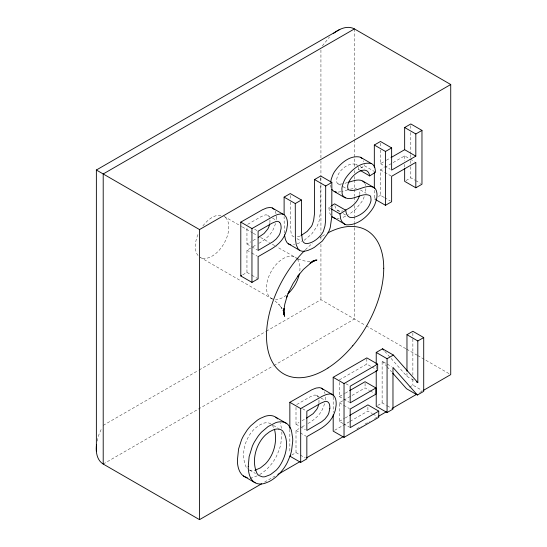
<?xml version="1.0" encoding="UTF-8"?>
<svg xmlns="http://www.w3.org/2000/svg" width="547" height="547" viewBox="0 0 547 547"><rect width="100%" height="100%" fill="white"/><g stroke="black" fill="none" stroke-linecap="round" stroke-linejoin="round"><path stroke-width="0.41" stroke-dasharray="2.73 2.05" d="M269.869 222.65L269.917 222.082A16.998 9.819 -60 0 0 269.951 220.509L269.862 219.347M276.16 219.6L276.235 218.745A24.622 14.215 -60 0 0 276.297 217.05M318.915 402.845L318.963 402.277A16.998 9.819 -60 0 0 318.997 400.705L318.86 399.187M325.212 399.795L325.287 398.941A24.622 14.215 -60 0 0 325.335 396.753M97.086 441.128L99 434.4L101.906 427.747M364.213 196.681L363.721 197.925A18.304 10.571 -60 0 1 361.861 201.611L355.557 209.48L348.644 214.656M322.34 45.948L329.492 36.991M304.153 240.297L311.735 233.993L316.877 226.561A18.249 10.537 -60 0 0 319.106 220.947L320.638 210.082L320.692 184.428M330.805 215.135A22.311 12.882 -60 0 1 329.52 212.332L328.815 207.511L330.997 206.13M358.169 167.341L358.545 169.474L364.446 165.741L364.377 164.613M322.245 236.14L325.123 234.396M258.881 243.326C265.37 239.641 271.476 234.465 274.17 227.299A19.159 11.063 -60 0 0 275.572 223.012M307.927 423.522C314.422 419.836 320.528 414.66 323.222 407.494A19.159 11.063 -60 0 0 324.624 403.207M247.695 224.338L261.206 216.585L265.179 214.937A9.682 5.593 -60 0 1 267.893 215.484L268.098 215.634A11.152 6.441 -60 0 1 268.481 215.99A11.029 6.366 -60 0 1 269.377 217.412M380.48 150.008L380.48 163.662L385.608 160.695M386.339 160.278L390.736 157.734M246.95 228.373L246.95 244.01L250.711 241.842M252.96 240.543L256.721 238.376M383.967 197.317L380.48 195.3L380.48 169.857L384.144 167.744M384.876 167.32L404.657 155.895L409.539 158.719M242.724 274.833L246.95 272.392L246.95 250.211L250.676 248.058M252.912 246.765L256.646 244.618M374.326 190.308L374.326 198.855L375.693 198.062M378.428 196.482L380.48 195.3M406.024 180.551L410.811 177.789L414.995 180.202M103.205 425.375L198.417 370.401M199.156 369.977L265.575 331.626M266.314 331.202L320.932 299.667L365.458 325.376M103.205 464.047L273.151 365.936M273.89 365.505L354.429 319.01L354.429 223.45M296.741 404.534L310.258 396.78L314.231 395.132A9.682 5.593 -60 0 1 316.945 395.679M339.352 379.933L366.825 364.076L371.16 366.579M339.352 382.428L339.352 396.568L344.501 393.601M345.232 393.177L348.911 391.05M296.002 407.371L296.002 424.205L299.004 422.475M302.012 420.739L305.766 418.571M342.969 423.446L339.352 421.361L339.352 402.77L343.031 400.643M343.762 400.219L365.075 387.912L369.416 390.421M291.77 455.029L296.002 452.588L296.002 430.407L298.983 428.684M301.965 426.961L305.691 424.814M339.352 421.361L344.473 418.4M345.212 417.976L348.87 415.864M334.668 430.263L349.437 421.737M350.176 421.306L367.905 411.077L372.24 413.58M377.703 405.416L382.127 402.865L386.462 405.368M409.361 387.139L412.869 385.115L422.27 390.537M264.529 482.112L274.874 476.136M356.89 428.786L361.328 426.222M365.02 424.096L369.451 421.532M374.627 418.544L377.58 416.841M419.699 392.527L422.653 390.818M345.615 216.27L341.554 217.904M257.234 475.822L254.164 477.011A29.743 17.176 -60 0 1 251.278 477.647M300.071 236.065L295.975 237.172M297.247 243.832L300.918 242.171A50.016 28.875 -60 0 0 301.705 241.747M347.618 182.507L344.22 183.484M347.707 189.891L341.909 191.484M350.34 189.146L356.412 188.134M342.798 183.819L339.584 184.223L337.547 183.436A7.275 4.198 -60 0 1 336.788 182.124C335.236 172.647 348.487 160.538 357.389 164.893M294.648 244.598L293.465 244.796M340.726 191.744L337.902 192.134M339.167 218.465L337.027 218.615M310.046 261.377L304.85 261.022L298.388 259.025M249.439 469.976L251.319 470.523A20.109 11.61 -60 0 0 254.082 470.495M297.691 258.765L298.977 259.36M297.677 258.71L276.748 246.806M337.916 183.751L342.552 186.411M343.031 186.684L348.152 189.624M334.901 205.651C335.236 208.482 337.328 211.368 340.46 211.128A21.641 12.492 -60 0 0 342.86 210.882M296.987 238.69L301.247 241.138M410.236 159.115L414.421 161.536M415.693 180.606L420.575 183.43M380.48 163.662L383.967 165.673M384.664 166.076L390.243 169.296M380.48 169.857L383.967 171.867M384.664 172.271L390.941 175.895M364.446 165.741L374.907 171.779M358.545 169.474L359.94 170.274M384.664 197.72L390.243 200.94M374.326 198.855L375.721 199.655M337.403 210.287L340.337 211.983M343.277 213.672L346.21 215.368M328.815 207.511L330.908 208.722M267.681 215.347L269.774 216.557M272.563 218.171L276.05 220.181M254.622 229.193L257.411 230.807M223.914 216.304L241.521 226.472M242.259 226.896L252.529 232.824M253.268 233.248L256.933 235.367M260.604 237.487L269.411 242.567M272.344 244.263L276.016 246.382M246.95 244.01L251.135 246.43M251.832 246.834L257.411 250.054M246.95 250.211L251.135 252.625M251.832 253.029L257.411 256.249M366.189 325.8L405.888 348.719M406.626 349.143L416.917 355.085M417.648 355.509L449.996 374.182M246.95 272.392L251.135 274.806M251.832 275.209L257.411 278.43M382.127 402.865L382.127 361.157L386.462 363.659M387.187 364.076L391.522 366.579M384.767 351.311L406.968 376.398L414.195 380.568M371.885 366.996L376.22 369.498M370.141 390.838L374.476 393.341M387.187 405.785L391.522 408.288M345.861 383.686L349.471 385.779M372.965 413.997L377.3 416.499M339.352 396.568L342.969 398.654M343.687 399.071L349.471 402.414M339.352 402.77L342.969 404.855M343.687 405.272L349.471 408.609M316.734 395.543L320.344 397.635M321.068 398.052L324.686 400.137M343.687 423.863L349.471 427.207M302.505 408.718L305.397 410.387M296.002 424.205L299.612 426.298M300.337 426.715L305.397 429.634M296.002 430.407L299.612 432.492M300.337 432.909L306.122 436.246M273.356 425.409L277.691 427.911M296.002 452.588L299.612 454.673M300.337 455.09L305.397 458.017M249.719 470.167L255.497 473.511M360.213 166.52L364.452 168.968M360.466 189.959L366.237 193.296M272.618 299.216L200.229 257.329A23.685 13.675 -60 0 0 223.285 244.707A23.685 13.675 -60 0 0 225.07 217.118M355.981 164.073L357.506 165.679M316.939 395.679L317.144 395.83A11.152 6.441 -60 0 1 317.704 396.39A10.94 6.318 -60 0 1 318.306 397.334M275.086 300.973L279.503 305.158L278.573 303.906L282.293 308.891L281.302 307.551L283.585 311.585L282.683 309.91M382.127 361.157L386.572 366.175M387.126 366.805L391.57 371.816M272.249 425.128L274.273 428.698M365.574 185.638L365.362 184.79A15.658 9.039 -60 0 0 364.753 183.286M331.003 187.498L330.62 185.091M281.5 428.315L280.604 424.342A35.446 20.465 -60 0 0 280.091 422.934M284.283 233.145L284.112 216.571M412.869 333L412.869 338.128M412.869 338.983L412.869 375.714M412.869 379.133L412.869 385.115M410.811 125.673L410.811 129.092M410.811 132.511L410.811 153.871M410.811 154.726L410.811 159.847M410.811 160.702L410.811 165.83M410.811 166.685L410.811 177.789M406.968 372.992L406.968 376.398M404.657 155.895L404.657 160.989M404.657 164.38L404.657 167.772M380.48 143.184L380.48 146.596M376.227 366.114L376.227 369.533M367.905 407.2L367.905 411.077M366.825 358.647L366.825 364.076M365.075 383.269L365.075 387.912M354.429 28.916L354.429 138.979M354.429 139.834L354.429 167.136M354.429 170.548L354.429 173.112M354.429 176.524L354.429 179.081M354.429 179.936L354.429 188.469M354.429 189.324L354.429 196.147M354.429 197.002L354.429 202.117M354.429 205.535L354.429 215.771M354.429 216.626L354.429 222.595M333.191 396.944L333.191 412.322M320.932 49.962L320.932 159.902M320.932 160.756L320.932 176.948M320.932 177.796L320.932 183.765M320.932 184.619L320.932 233.193M320.932 236.605L320.932 240.865M320.932 244.277L320.932 299.667M320.692 177.939L320.692 181.83M290.272 195.498L290.272 198.732M290.272 201.959L290.313 227.067L291.264 233.918A13.101 7.562 -60 0 0 291.701 234.902A11.945 6.899 -60 0 0 293.992 236.899M289.848 429.231L289.848 452.779M198.048 255.49A23.685 13.675 -60 0 1 198.048 234.328M202.903 225.918A23.685 13.675 -60 0 1 221.234 215.34M272.693 299.018A23.685 13.675 -60 0 1 271.408 271.073A23.685 13.675 -60 0 1 296.255 258.211M297.267 259.237A23.685 13.675 -60 0 1 299.804 271.278M286.3 295.168A23.685 13.675 -60 0 1 275.558 299.53M305.37 249.753A82.836 47.828 -60 0 1 312.556 243.224M319.947 237.651A82.836 47.828 -60 0 1 321.67 236.516M275.23 211.217A20.109 11.61 -60 0 1 276.023 213.856M276.262 216.086A20.109 11.61 -60 0 1 276.276 217.056M359.728 194.582A9.361 5.402 -60 0 0 359.892 193.282L359.591 190.472A8.253 4.766 -60 0 0 359.413 190.028M363.481 160.791A19.104 11.029 -60 0 1 363.803 161.645M365.84 188.599A19.056 11.002 -60 0 1 365.813 189.679A17.429 10.065 -60 0 1 365.314 193.077M324.426 391.755A20.109 11.61 -60 0 1 324.993 393.642M259.647 474.557A36.813 21.258 -60 0 0 260.399 474.105L261.151 473.634A32.601 18.824 -60 0 0 270.286 465.497L271.585 463.904A27.015 15.596 -60 0 0 276.55 456.082L279.025 450.236A35.398 20.437 -60 0 0 280.768 444.137L281.869 434.94A49.545 28.601 -60 0 0 281.842 431.945M270.902 423.946A20.314 11.726 -60 0 0 268.461 422.92A21.169 12.225 -60 0 0 262.498 423.583L258.895 425.422L255.066 428.349A21.518 12.424 -60 0 0 251.586 432.075C244.065 441.668 240.933 456.212 246.294 467.425A21.497 12.41 -60 0 0 247.723 468.936"/><path stroke-width="0.82" d="M248.249 466.482L249.124 456.731L252.352 446.147A28.8 16.629 -60 0 1 254.464 441.873L257.801 436.629A28.088 16.219 -60 0 1 261.589 432.068L268.119 426.523L275.914 422.585A30.379 17.538 -60 0 1 282.772 421.969L283.387 422.093A28.15 16.253 -60 0 1 288.078 424.677L290.013 427.275A35.446 20.465 -60 0 1 291.442 430.605L292.686 438.209A49.545 28.601 -60 0 1 292.713 441.203L291.613 450.4A35.398 20.437 -60 0 1 289.869 456.499L287.394 462.338A27.015 15.596 -60 0 1 282.43 470.167L281.124 471.746A32.499 18.762 -60 0 1 272.734 479.411L271.244 480.369A36.813 21.258 -60 0 1 268.871 481.695L265.008 483.274A29.743 17.176 -60 0 1 258.752 483.917A30.81 17.791 -60 0 1 257.5 483.678L256.899 483.507A28.663 16.547 -60 0 1 252.399 480.553L250.916 478.399M96.532 444.479C95.65 451.405 96.662 460.095 103.205 464.047L199.511 519.65L261.575 483.815M269.712 223.778L268.974 226.499A9.887 5.709 -60 0 1 267.75 229.104L264.071 233.487L258.225 237.507M318.757 403.973L318.026 406.694A9.887 5.709 -60 0 1 316.795 409.3L313.123 413.682L306.518 418.134M287.154 296.036L284.809 304.166L283.667 311.701L283.975 308.529L283.982 314.956L283.654 311.106L284.652 316.33L283.531 312.022M359.393 195.935C357.321 202.486 351.632 207.334 345.499 210.048M286.607 297.431L288.823 291.797M288.454 292.741L293.048 283.565L298.457 275.319M297.848 276.071L303.421 269.418L312.597 261.466L310.012 263.305L315.585 260.078L312.098 261.712L316.925 259.989L312.604 261.138M333.342 33.552C339.024 28.998 347.386 25.073 354.429 28.916L450.728 84.518L450.728 374.606L423.392 390.394M331.721 205.672L334.627 203.833L345.786 210.274C345.902 213.583 347.66 217.85 351.618 217.569A21.641 12.492 -60 0 0 354.018 217.323C361.54 215.176 368.575 209.405 370.736 201.693A9.361 5.402 -60 0 0 371.051 199.723L370.75 196.913A8.253 4.766 -60 0 0 370.1 195.723C361.745 191.101 350.49 203.956 343.003 195.874A14.762 8.52 -60 0 1 342.162 193.939L341.882 188.544A16.506 9.531 -60 0 1 342.538 185.269L343.755 181.823A16.034 9.258 -60 0 1 345.513 178.384C351.065 170.295 360.945 161.126 371.475 163.601A17.333 10.01 -60 0 1 373.327 165.064L373.827 165.72A19.104 11.029 -60 0 1 374.955 168.093L375.604 172.182L369.704 175.915L360.637 170.678M369.704 175.915C367.044 160.756 344.877 179.142 347.94 188.565A7.275 4.198 -60 0 0 348.706 189.884C356.856 192.811 365.663 183.368 373.963 187.539A15.432 8.909 -60 0 1 375.522 189.077A15.658 9.039 -60 0 1 376.521 191.231L376.883 193.002A19.056 11.002 -60 0 1 376.965 196.127A17.429 10.065 -60 0 1 376.473 199.518L374.873 204.366A18.304 10.571 -60 0 1 373.02 208.051C367.345 216.947 357.396 225.576 346.285 224.79A20.567 11.87 -60 0 1 343.858 223.634L341.964 221.576A22.311 12.882 -60 0 1 340.678 218.773L339.974 213.952L345.786 210.274M327.995 368.028L325.123 369.772A82.747 47.774 -60 0 1 300.795 377.703A83.26 48.074 -60 0 1 288.112 375.939A82.337 47.534 -60 0 1 281.684 372.616A83.233 48.054 -60 0 1 273.425 363.837A82.836 47.828 -60 0 1 266.58 339.202L266.498 335.926A82.747 47.774 -60 0 1 271.797 304.782A83.26 48.074 -60 0 1 279.661 285.596A82.337 47.534 -60 0 1 285.753 274.656A83.233 48.054 -60 0 1 297.486 258.341M339.858 29.435L96.368 170.014L96.368 451.172M354.429 28.916L103.205 173.96L103.205 464.047M96.293 169.973L199.511 229.562L450.728 84.518M240.796 222.123L251.955 228.564L273.582 216.202L277.821 214.424L281.083 213.898A15.972 9.224 -60 0 1 282.314 214.034A15.029 8.677 -60 0 1 284.85 215.45L285.671 216.441A19.972 11.528 -60 0 1 286.211 217.35A20.109 11.61 -60 0 1 287.435 223.497A24.622 14.215 -60 0 1 287.394 225.193L286.731 229.453A19.159 11.063 -60 0 1 285.329 233.74C282.635 240.906 276.529 246.082 270.04 249.767L258.109 256.652L258.109 278.833L251.955 282.389L240.796 275.948L240.796 222.123L262.423 209.761L266.662 207.983L269.924 207.457A15.972 9.224 -60 0 1 271.155 207.593A15.029 8.677 -60 0 1 273.691 209.002L274.122 209.467M284.112 214.622L284.112 197.118L290.272 193.556L301.431 199.997L301.445 232.714L302.423 240.365A13.101 7.562 -60 0 0 302.86 241.343A11.945 6.899 -60 0 0 305.151 243.34L306.088 243.559A14.53 8.39 -60 0 0 307.134 243.613C313.431 242.677 318.928 238.171 322.436 233.022A9.395 5.422 -60 0 0 323.489 230.991L324.98 225.925L325.595 220.646L325.697 185.987L314.539 179.546L314.436 214.205L313.629 220.42L312.33 224.55A9.395 5.422 -60 0 1 311.277 226.581L307.168 231.402L301 235.613M314.539 179.546L320.692 175.997L331.851 182.438L331.797 216.53L330.265 227.388A18.249 10.537 -60 0 1 328.036 233.001L322.306 241.07L314.504 247.244A50.016 28.875 -60 0 1 312.077 248.618L307.729 250.512L304.057 251.292A20.977 12.109 -60 0 1 301.978 251.189L300.618 250.806A17.819 10.29 -60 0 1 298.081 248.899L296.269 244.919L295.38 238.677L295.271 203.559L284.112 197.118M374.326 167.245L374.326 145.03L380.48 141.475L391.638 147.922L391.638 170.103L415.816 156.141L415.816 133.96L404.657 127.519L404.657 149.7L391.467 157.317M404.657 127.519L410.811 123.964L421.969 130.405L421.969 184.23L415.816 187.785L404.657 181.344L404.657 168.62M295.271 203.559L301.431 199.997M325.697 185.987L331.851 182.438M374.326 145.03L385.485 151.471L391.638 147.922M415.816 133.96L421.969 130.405M240.796 275.948L241.569 275.503M375.721 199.655L385.485 205.296L391.638 201.74L391.638 176.298L415.816 162.343L415.816 187.785M289.848 428.39L289.848 402.318L311.906 389.737L316.104 388.062L319.298 387.666A15.747 9.087 -60 0 1 320.2 387.789A15.029 8.677 -60 0 1 322.737 389.197L323.168 389.662M333.191 396.09L333.191 377.293L366.825 357.875L377.662 364.138L377.662 370.333L350.196 386.196L350.196 402.831L375.919 387.98L375.919 394.175L350.196 409.026L350.196 427.624L378.743 411.139L378.743 417.334L344.036 437.374L333.191 431.118L333.191 414.886M376.227 364.405L376.227 352.446L382.544 348.801L393.389 355.058L417.812 382.654L417.812 340.959L406.968 334.696L406.968 371.29M406.968 334.696L412.869 331.291L423.713 337.554L423.713 391.372L417.402 395.016L406.558 388.76L392.678 373.075M289.848 402.318L300.693 408.575L322.32 396.219L326.552 394.442L329.82 393.915A15.972 9.224 -60 0 1 331.044 394.045A15.029 8.677 -60 0 1 333.581 395.46L334.408 396.452A19.972 11.528 -60 0 1 334.949 397.361A20.109 11.61 -60 0 1 336.166 403.515A24.622 14.215 -60 0 1 336.132 405.204L335.461 409.471A19.159 11.063 -60 0 1 334.067 413.751C331.373 420.916 325.26 426.092 318.771 429.778L306.84 436.663L306.84 458.851L300.693 462.4L289.848 456.143L290.614 455.699M333.191 377.293L344.036 383.55L377.662 364.138M376.227 352.446L387.071 358.709L393.389 355.058M417.812 340.959L423.713 337.554M349.642 390.626L365.075 381.717L375.919 387.98M349.601 415.447L367.905 404.876L378.743 411.139M277.828 474.434L299.995 461.634M306.648 457.791L343.591 436.465M378.319 416.411L386.449 411.72M392.356 408.308L416.746 394.23M376.227 370.387L376.227 406.271L387.071 412.534L392.972 409.122L392.972 367.413L417.402 395.016M348.22 182.322C352.856 181.187 358.182 178.527 362.805 181.091L374.148 187.662M254.82 470.358L260.475 467.856L265.22 464.054A19.986 11.542 -60 0 0 268.003 460.861C274.697 452.027 277.226 439.993 274.457 429.245M336.391 192.086L333.697 191.245L331.844 189.433M290.819 244.748L289.459 244.365A17.819 10.29 -60 0 1 286.929 242.458L285.472 239.675L284.454 234.848M404.657 149.7L415.816 156.141M360.993 157.557L371.461 163.594M331.605 209.125L339.974 213.952M272.256 207.969L283.414 214.41M288.262 243.716L299.421 250.164M416.363 381.82L417.812 382.654M321.301 388.165L332.145 394.421M334.285 191.546L345.362 197.952M275.845 417.258L286.731 423.556M332.008 216.605L344.945 224.297M243.36 475.931L255.223 482.816M382.544 348.801L383.652 350.053M383.741 268.242L383.666 264.96A82.836 47.828 -60 0 0 376.821 240.324A83.233 48.054 -60 0 0 368.555 231.552A82.337 47.534 -60 0 0 362.128 228.229A83.26 48.074 -60 0 0 349.451 226.458A82.747 47.774 -60 0 0 327.879 232.885M387.071 358.709L387.071 412.534M385.485 151.471L385.485 205.296M374.326 172.367L374.326 188.599M344.036 383.55L344.036 437.374M300.693 408.575L300.693 462.4M251.955 228.564L251.955 282.389M199.511 229.562L199.511 519.65M250.902 478.413A37.729 21.784 -60 0 1 248.242 466.488M278.847 429.094A20.314 11.726 -60 0 1 282.778 431.057C289.985 441.826 285.944 457.244 278.847 467.124A19.986 11.542 -60 0 1 276.064 470.317L270.457 474.639L264.926 476.758A20.109 11.61 -60 0 1 262.163 476.779L259.114 475.596A21.497 12.41 -60 0 1 257.138 473.688C251.777 462.468 254.909 447.925 262.43 438.338A21.518 12.424 -60 0 1 265.904 434.605L269.739 431.686L273.336 429.853A21.169 12.225 -60 0 1 278.854 429.094M299.353 273.938A23.685 13.675 -60 0 1 287.859 293.842M383.734 268.242A82.747 47.774 -60 0 1 378.442 299.387A83.26 48.074 -60 0 1 370.579 318.573A82.337 47.534 -60 0 1 364.487 329.513A83.233 48.054 -60 0 1 352.753 345.827M352.76 345.745A82.836 47.828 -60 0 1 328.002 367.94M297.479 258.423A82.836 47.828 -60 0 1 304.289 250.923M279.64 222.424A11.029 6.366 -60 0 1 280.83 224.762L281.11 226.95A16.998 9.819 -60 0 1 281.076 228.523L280.132 232.94A9.887 5.709 -60 0 1 278.908 235.545L276.235 238.984L272.898 241.753L258.109 250.458L258.109 231.21L271.934 223.258L276.338 221.378A9.682 5.593 -60 0 1 279.052 221.925L279.257 222.075A11.152 6.441 -60 0 1 279.64 222.431M330.723 182.103A16.506 9.531 -60 0 1 331.379 178.828L332.597 175.382A16.034 9.258 -60 0 1 334.354 171.943C339.913 163.854 349.786 154.685 360.316 157.153A17.333 10.01 -60 0 1 362.169 158.623M362.805 181.091A15.432 8.909 -60 0 1 364.364 182.636M335.126 218.349A20.567 11.87 -60 0 1 332.699 217.193M247.271 477.552A30.81 17.791 -60 0 1 246.656 477.415L246.054 477.251A28.663 16.547 -60 0 1 241.562 474.29L240.071 472.136A37.729 21.784 -60 0 1 237.398 460.225L238.595 448.902L241.507 439.891A28.8 16.629 -60 0 1 243.62 435.617L246.957 430.373A28.088 16.219 -60 0 1 250.745 425.812L257.275 420.26A39.165 22.612 -60 0 1 260.481 418.311L265.069 416.329A30.379 17.538 -60 0 1 271.927 415.706L272.543 415.829A28.218 16.294 -60 0 1 277.664 418.872M329.807 408.534L328.863 412.958A9.887 5.709 -60 0 1 327.639 415.556L324.973 418.995L321.629 421.771L306.84 430.468L306.84 411.221L320.672 403.269L325.075 401.395A9.682 5.593 -60 0 1 327.79 401.936L327.988 402.093A11.152 6.441 -60 0 1 328.371 402.448A11.029 6.366 -60 0 1 329.561 404.773L329.841 406.968A16.998 9.819 -60 0 1 329.807 408.534"/></g></svg>
